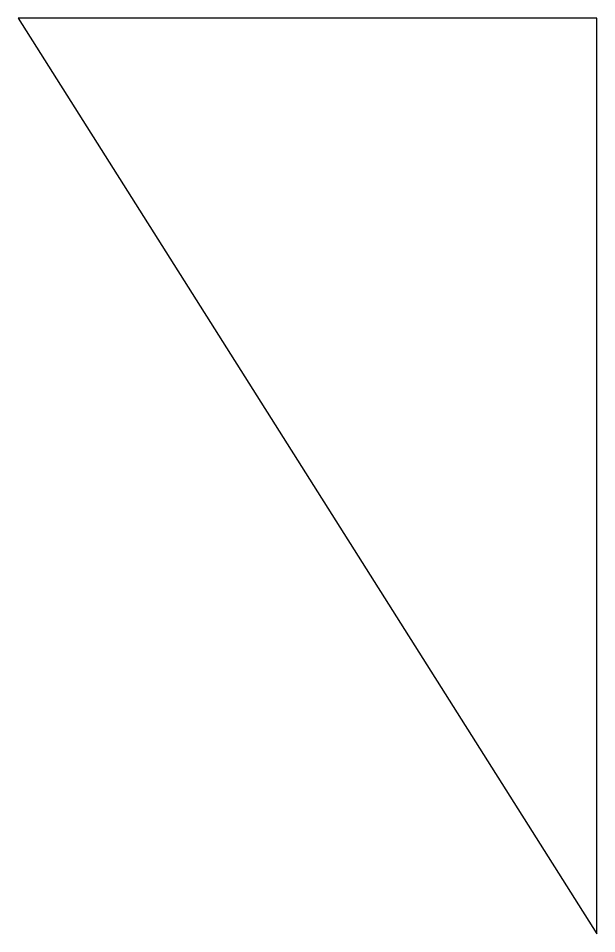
# Model space of a CAD drawing. Header units: millimetres. Extents: x 0 to 60, y -95 to 0.
import ezdxf

# ---------------------------------------------------------------- set-up
doc = ezdxf.new("R2010")
doc.units = ezdxf.units.MM
doc.layers.add('flat', color=7, linetype='CONTINUOUS')

msp = doc.modelspace()

# ---------------------------------------------------------------- linework, layer by layer
at = {"layer": 'flat'}
for p, q in [((0, 0), (60, -95)), ((60, 0), (0, 0)), ((60, -95), (60, 0))]:
    msp.add_line(p, q, dxfattribs=at)

doc.saveas('drawing.dxf')
